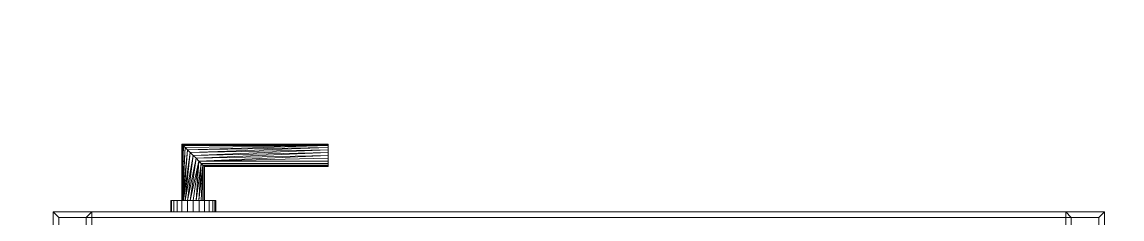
# Model space of a CAD drawing. Header units: millimetres. Extents: x -40035 to 35850, y -22604 to 20487.
# Drawn here: x -24696 to -23719, y 16403 to 16578 of the extents above; entities that cross this region are included whole.
import ezdxf

# ---------------------------------------------------------------- set-up
doc = ezdxf.new("R2010")
doc.units = ezdxf.units.MM
for name, color, linetype, lineweight in [('A-DOOR', 31, 'Continuous', 9), ('A-DOOR-FRAM', 31, 'Continuous', 9), ('A-FLOR', 192, 'Continuous', 9), ('A-ROOF', 132, 'Continuous', 9), ('S-FNDN', 32, 'Continuous', 9)]:
    doc.layers.add(name, color=color, linetype=linetype, lineweight=lineweight)

# ---------------------------------------------------------------- blocks, each defined once
blk = doc.blocks.new('Drehflügel 1-flg - Stahlzarge - 88_5 x 2_26-790700-_3D_')
at = {"layer": 'A-DOOR'}
mesh = blk.add_polyface(dxfattribs=at)
corners = [(-352.5, 106.93, 900), (-352.16, 106.93, 902.59), (-351.16, 106.93, 905), (-349.57, 106.93, 907.07), (-347.5, 106.93, 908.66), (-345.09, 106.93, 909.66), (-342.5, 106.93, 910), (-339.91, 106.93, 909.66), (-337.5, 106.93, 908.66), (-335.43, 106.93, 907.07), (-333.84, 106.93, 905), (-332.84, 106.93, 902.59), (-332.5, 106.93, 900), (-332.5, 136.93, 900), (-332.84, 137.28, 902.59), (-333.84, 138.27, 905), (-335.43, 139.86, 907.07), (-337.5, 141.93, 908.66), (-339.91, 144.35, 909.66), (-342.5, 146.93, 910), (-345.09, 149.52, 909.66), (-347.5, 151.93, 908.66), (-349.57, 154.01, 907.07), (-351.16, 155.59, 905), (-352.16, 156.59, 902.59), (-352.5, 156.93, 900)]
mesh.append_faces([[corners[k] for k in face] for face in [(0, 24, 25)]], dxfattribs={"vtx0": -1})
mesh.append_faces([[corners[k] for k in face] for face in [(7, 17, 6), (10, 15, 9), (21, 2, 20), (22, 1, 21), (6, 17, 5), (3, 20, 2), (4, 19, 3), (20, 3, 19)]], dxfattribs={"vtx0": -1, "vtx1": -1})
mesh.append_faces([[corners[k] for k in face] for face in [(5, 17, 18), (16, 7, 8), (0, 23, 24)]], dxfattribs={"vtx0": -1, "vtx2": -1})
mesh.append_faces([[corners[k] for k in face] for face in [(15, 16, 8), (16, 17, 7), (8, 9, 15), (18, 19, 4), (22, 23, 0), (4, 5, 18), (1, 2, 21), (0, 1, 22)]], dxfattribs={"vtx1": -1, "vtx2": -1})
mesh.append_faces([[corners[k] for k in face] for face in [(14, 15, 10, 11)]], dxfattribs={"vtx1": -1, "vtx3": -1})
mesh.append_faces([[corners[k] for k in face] for face in [(11, 12, 13, 14)]], dxfattribs={"vtx3": -1})
mesh = blk.add_polyface(dxfattribs=at)
corners = [(-332.5, 106.93, 900), (-332.84, 106.93, 897.41), (-333.84, 106.93, 895), (-335.43, 106.93, 892.93), (-337.5, 106.93, 891.34), (-339.91, 106.93, 890.34), (-342.5, 106.93, 890), (-345.09, 106.93, 890.34), (-347.5, 106.93, 891.34), (-349.57, 106.93, 892.93), (-351.16, 106.93, 895), (-352.16, 106.93, 897.41), (-352.5, 106.93, 900), (-352.5, 156.93, 900), (-352.16, 156.59, 897.41), (-351.16, 155.59, 895), (-349.57, 154.01, 892.93), (-347.5, 151.93, 891.34), (-345.09, 149.52, 890.34), (-342.5, 146.93, 890), (-339.91, 144.35, 890.34), (-337.5, 141.93, 891.34), (-335.43, 139.86, 892.93), (-333.84, 138.27, 895), (-332.84, 137.28, 897.41), (-332.5, 136.93, 900)]
mesh.append_faces([[corners[k] for k in face] for face in [(1, 24, 25, 0)]], dxfattribs={"vtx0": -1})
mesh.append_faces([[corners[k] for k in face] for face in [(15, 12, 14), (20, 8, 19), (8, 20, 7), (3, 23, 2), (21, 7, 20)]], dxfattribs={"vtx0": -1, "vtx1": -1})
mesh.append_faces([[corners[k] for k in face] for face in [(11, 16, 17), (10, 17, 18), (17, 10, 11), (9, 18, 19), (21, 6, 7), (2, 23, 24, 1), (22, 4, 5)]], dxfattribs={"vtx0": -1, "vtx2": -1})
mesh.append_faces([[corners[k] for k in face] for face in [(15, 16, 12), (11, 12, 16), (8, 9, 19), (9, 10, 18), (21, 22, 5), (22, 23, 4), (5, 6, 21), (3, 4, 23)]], dxfattribs={"vtx1": -1, "vtx2": -1})
mesh.append_faces([[corners[k] for k in face] for face in [(12, 13, 14)]], dxfattribs={"vtx2": -1})
mesh = blk.add_polyface(dxfattribs=at)
corners = [(-352.5, 156.93, 900), (-352.16, 156.59, 902.59), (-351.16, 155.59, 905), (-349.57, 154.01, 907.07), (-347.5, 151.93, 908.66), (-345.09, 149.52, 909.66), (-342.5, 146.93, 910), (-339.91, 144.35, 909.66), (-337.5, 141.93, 908.66), (-335.43, 139.86, 907.07), (-333.84, 138.27, 905), (-332.84, 137.28, 902.59), (-332.5, 136.93, 900), (-222.5, 136.93, 900), (-222.5, 137.28, 902.59), (-222.5, 138.27, 905), (-222.5, 139.86, 907.07), (-222.5, 141.93, 908.66), (-222.5, 144.35, 909.66), (-222.5, 146.93, 910), (-222.5, 149.52, 909.66), (-222.5, 151.93, 908.66), (-222.5, 154.01, 907.07), (-222.5, 155.59, 905), (-222.5, 156.59, 902.59), (-222.5, 156.93, 900)]
mesh.append_faces([[corners[k] for k in face] for face in [(1, 24, 25, 0)]], dxfattribs={"vtx0": -1})
mesh.append_faces([[corners[k] for k in face] for face in [(3, 23, 2), (4, 23, 3)]], dxfattribs={"vtx0": -1, "vtx1": -1})
mesh.append_faces([[corners[k] for k in face] for face in [(11, 14, 15, 10), (9, 16, 17, 8), (10, 15, 16, 9), (8, 17, 18), (2, 23, 24, 1), (22, 4, 5), (20, 6, 7)]], dxfattribs={"vtx0": -1, "vtx2": -1})
mesh.append_faces([[corners[k] for k in face] for face in [(7, 8, 19), (19, 20, 7), (18, 19, 8), (21, 22, 5), (20, 21, 6), (22, 23, 4), (5, 6, 21)]], dxfattribs={"vtx1": -1, "vtx2": -1})
mesh.append_faces([[corners[k] for k in face] for face in [(12, 13, 14, 11)]], dxfattribs={"vtx2": -1})
mesh = blk.add_polyface(dxfattribs=at)
corners = [(-332.5, 136.93, 900), (-332.84, 137.28, 897.41), (-333.84, 138.27, 895), (-335.43, 139.86, 892.93), (-337.5, 141.93, 891.34), (-339.91, 144.35, 890.34), (-342.5, 146.93, 890), (-345.09, 149.52, 890.34), (-347.5, 151.93, 891.34), (-349.57, 154.01, 892.93), (-351.16, 155.59, 895), (-352.16, 156.59, 897.41), (-352.5, 156.93, 900), (-222.5, 156.93, 900), (-222.5, 156.59, 897.41), (-222.5, 155.59, 895), (-222.5, 154.01, 892.93), (-222.5, 151.93, 891.34), (-222.5, 149.52, 890.34), (-222.5, 146.93, 890), (-222.5, 144.35, 890.34), (-222.5, 141.93, 891.34), (-222.5, 139.86, 892.93), (-222.5, 138.27, 895), (-222.5, 137.28, 897.41), (-222.5, 136.93, 900)]
mesh.append_faces([[corners[k] for k in face] for face in [(7, 17, 6), (9, 15, 8), (6, 18, 5), (5, 19, 4)]], dxfattribs={"vtx0": -1, "vtx1": -1})
mesh.append_faces([[corners[k] for k in face] for face in [(5, 18, 19)]], dxfattribs={"vtx0": -1, "vtx2": -1})
mesh.append_faces([[corners[k] for k in face] for face in [(13, 14, 11, 12)]], dxfattribs={"vtx1": -1})
mesh.append_faces([[corners[k] for k in face] for face in [(16, 17, 7), (15, 16, 8), (7, 8, 16), (9, 10, 15), (17, 18, 6), (20, 21, 4), (19, 20, 4)]], dxfattribs={"vtx1": -1, "vtx2": -1})
mesh.append_faces([[corners[k] for k in face] for face in [(14, 15, 10, 11), (21, 22, 3, 4), (23, 24, 1, 2), (22, 23, 2, 3)]], dxfattribs={"vtx1": -1, "vtx3": -1})
mesh.append_faces([[corners[k] for k in face] for face in [(24, 25, 0, 1)]], dxfattribs={"vtx3": -1})
mesh = blk.add_polyface(dxfattribs=at)
corners = [(-222.5, 136.93, 900), (-222.5, 137.28, 897.41), (-222.5, 138.27, 895), (-222.5, 139.86, 892.93), (-222.5, 141.93, 891.34), (-222.5, 144.35, 890.34), (-222.5, 146.93, 890), (-222.5, 149.52, 890.34), (-222.5, 151.93, 891.34), (-222.5, 154.01, 892.93), (-222.5, 155.59, 895), (-222.5, 156.59, 897.41), (-222.5, 156.93, 900), (-222.5, 156.59, 902.59), (-222.5, 155.59, 905), (-222.5, 154.01, 907.07), (-222.5, 151.93, 908.66), (-222.5, 149.52, 909.66), (-222.5, 146.93, 910), (-222.5, 144.35, 909.66), (-222.5, 141.93, 908.66), (-222.5, 139.86, 907.07), (-222.5, 138.27, 905), (-222.5, 137.28, 902.59)]
mesh.append_faces([[corners[k] for k in face] for face in [(17, 15, 16)]], dxfattribs={"vtx0": -1})
mesh.append_faces([[corners[k] for k in face] for face in [(21, 9, 17, 20)]], dxfattribs={"vtx0": -1, "vtx1": -1, "vtx2": -1})
mesh.append_faces([[corners[k] for k in face] for face in [(9, 21, 2, 5)]], dxfattribs={"vtx0": -1, "vtx1": -1, "vtx2": -1, "vtx3": -1})
mesh.append_faces([[corners[k] for k in face] for face in [(17, 13, 14, 15)]], dxfattribs={"vtx0": -1, "vtx3": -1})
mesh.append_faces([[corners[k] for k in face] for face in [(4, 5, 2, 3)]], dxfattribs={"vtx1": -1})
mesh.append_faces([[corners[k] for k in face] for face in [(5, 6, 9)]], dxfattribs={"vtx1": -1, "vtx2": -1})
mesh.append_faces([[corners[k] for k in face] for face in [(9, 10, 13, 17)]], dxfattribs={"vtx1": -1, "vtx2": -1, "vtx3": -1})
mesh.append_faces([[corners[k] for k in face] for face in [(7, 8, 9, 6)]], dxfattribs={"vtx2": -1})
mesh.append_faces([[corners[k] for k in face] for face in [(0, 1, 2, 21)]], dxfattribs={"vtx2": -1, "vtx3": -1})
mesh.append_faces([[corners[k] for k in face] for face in [(10, 11, 12, 13), (17, 18, 19, 20), (21, 22, 23, 0)]], dxfattribs={"vtx3": -1})
mesh = blk.add_polyface(dxfattribs=at)
corners = [(-362.5, 106.93, 900), (-361.82, 106.93, 905.18), (-359.82, 106.93, 910), (-356.64, 106.93, 914.14), (-352.5, 106.93, 917.32), (-347.68, 106.93, 919.32), (-342.5, 106.93, 920), (-337.32, 106.93, 919.32), (-332.5, 106.93, 917.32), (-328.36, 106.93, 914.14), (-325.18, 106.93, 910), (-323.18, 106.93, 905.18), (-322.5, 106.93, 900), (-323.18, 106.93, 894.82), (-325.18, 106.93, 890), (-328.36, 106.93, 885.86), (-332.5, 106.93, 882.68), (-337.32, 106.93, 880.68), (-342.5, 106.93, 880), (-347.68, 106.93, 880.68), (-352.5, 106.93, 882.68), (-356.64, 106.93, 885.86), (-359.82, 106.93, 890), (-361.82, 106.93, 894.82)]
mesh.append_faces([[corners[k] for k in face] for face in [(7, 5, 6), (16, 13, 14, 15), (21, 19, 20)]], dxfattribs={"vtx0": -1})
mesh.append_faces([[corners[k] for k in face] for face in [(11, 16, 9, 10)]], dxfattribs={"vtx0": -1, "vtx1": -1})
mesh.append_faces([[corners[k] for k in face] for face in [(9, 21, 4, 5)]], dxfattribs={"vtx0": -1, "vtx1": -1, "vtx3": -1})
mesh.append_faces([[corners[k] for k in face] for face in [(16, 11, 12, 13)]], dxfattribs={"vtx0": -1, "vtx3": -1})
mesh.append_faces([[corners[k] for k in face] for face in [(0, 1, 4, 21), (16, 17, 21, 9)]], dxfattribs={"vtx1": -1, "vtx2": -1, "vtx3": -1})
mesh.append_faces([[corners[k] for k in face] for face in [(2, 3, 4, 1)]], dxfattribs={"vtx2": -1})
mesh.append_faces([[corners[k] for k in face] for face in [(7, 8, 9, 5), (17, 18, 19, 21)]], dxfattribs={"vtx2": -1, "vtx3": -1})
mesh.append_faces([[corners[k] for k in face] for face in [(21, 22, 23, 0)]], dxfattribs={"vtx3": -1})
mesh = blk.add_polyface(dxfattribs=at)
corners = [(-322.5, 96.93, 900), (-323.18, 96.93, 894.82), (-325.18, 96.93, 890), (-328.36, 96.93, 885.86), (-332.5, 96.93, 882.68), (-337.32, 96.93, 880.68), (-342.5, 96.93, 880), (-347.68, 96.93, 880.68), (-352.5, 96.93, 882.68), (-356.64, 96.93, 885.86), (-359.82, 96.93, 890), (-361.82, 96.93, 894.82), (-362.5, 96.93, 900), (-362.5, 106.93, 900), (-361.82, 106.93, 894.82), (-359.82, 106.93, 890), (-356.64, 106.93, 885.86), (-352.5, 106.93, 882.68), (-347.68, 106.93, 880.68), (-342.5, 106.93, 880), (-337.32, 106.93, 880.68), (-332.5, 106.93, 882.68), (-328.36, 106.93, 885.86), (-325.18, 106.93, 890), (-323.18, 106.93, 894.82), (-322.5, 106.93, 900)]
mesh.append_faces([[corners[k] for k in face] for face in [(13, 14, 11, 12), (0, 1, 24, 25)]], dxfattribs={"vtx1": -1})
mesh.append_faces([[corners[k] for k in face] for face in [(14, 15, 10, 11), (16, 17, 8, 9), (15, 16, 9, 10), (17, 18, 7, 8), (6, 7, 18, 19), (19, 20, 5, 6), (20, 21, 4, 5), (22, 23, 2, 3), (21, 22, 3, 4), (23, 24, 1, 2)]], dxfattribs={"vtx1": -1, "vtx3": -1})
mesh = blk.add_polyface(dxfattribs=at)
corners = [(-362.5, 96.93, 900), (-361.82, 96.93, 905.18), (-359.82, 96.93, 910), (-356.64, 96.93, 914.14), (-352.5, 96.93, 917.32), (-347.68, 96.93, 919.32), (-342.5, 96.93, 920), (-337.32, 96.93, 919.32), (-332.5, 96.93, 917.32), (-328.36, 96.93, 914.14), (-325.18, 96.93, 910), (-323.18, 96.93, 905.18), (-322.5, 96.93, 900), (-322.5, 106.93, 900), (-323.18, 106.93, 905.18), (-325.18, 106.93, 910), (-328.36, 106.93, 914.14), (-332.5, 106.93, 917.32), (-337.32, 106.93, 919.32), (-342.5, 106.93, 920), (-347.68, 106.93, 919.32), (-352.5, 106.93, 917.32), (-356.64, 106.93, 914.14), (-359.82, 106.93, 910), (-361.82, 106.93, 905.18), (-362.5, 106.93, 900)]
mesh.append_faces([[corners[k] for k in face] for face in [(13, 14, 11, 12), (0, 1, 24, 25)]], dxfattribs={"vtx1": -1})
mesh.append_faces([[corners[k] for k in face] for face in [(14, 15, 10, 11), (16, 17, 8, 9), (15, 16, 9, 10), (17, 18, 7, 8), (6, 7, 18, 19), (19, 20, 5, 6), (20, 21, 4, 5), (22, 23, 2, 3), (21, 22, 3, 4), (23, 24, 1, 2)]], dxfattribs={"vtx1": -1, "vtx3": -1})
mesh = blk.add_polyface(dxfattribs=at)
corners = [(-332.5, 106.93, 900), (-332.84, 106.93, 902.59), (-333.84, 106.93, 905), (-335.43, 106.93, 907.07), (-337.5, 106.93, 908.66), (-339.91, 106.93, 909.66), (-342.5, 106.93, 910), (-345.09, 106.93, 909.66), (-347.5, 106.93, 908.66), (-349.57, 106.93, 907.07), (-351.16, 106.93, 905), (-352.16, 106.93, 902.59), (-352.5, 106.93, 900), (-352.16, 106.93, 897.41), (-351.16, 106.93, 895), (-349.57, 106.93, 892.93), (-347.5, 106.93, 891.34), (-345.09, 106.93, 890.34), (-342.5, 106.93, 890), (-339.91, 106.93, 890.34), (-337.5, 106.93, 891.34), (-335.43, 106.93, 892.93), (-333.84, 106.93, 895), (-332.84, 106.93, 897.41)]
mesh.append_faces([[corners[k] for k in face] for face in [(10, 16, 8, 9), (11, 14, 10)]], dxfattribs={"vtx0": -1, "vtx1": -1})
mesh.append_faces([[corners[k] for k in face] for face in [(8, 20, 23, 0)]], dxfattribs={"vtx0": -1, "vtx1": -1, "vtx3": -1})
mesh.append_faces([[corners[k] for k in face] for face in [(4, 7, 8, 0)]], dxfattribs={"vtx0": -1, "vtx2": -1, "vtx3": -1})
mesh.append_faces([[corners[k] for k in face] for face in [(13, 14, 11, 12), (3, 4, 2)]], dxfattribs={"vtx1": -1})
mesh.append_faces([[corners[k] for k in face] for face in [(1, 2, 4, 0)]], dxfattribs={"vtx1": -1, "vtx2": -1})
mesh.append_faces([[corners[k] for k in face] for face in [(16, 17, 20, 8)]], dxfattribs={"vtx1": -1, "vtx2": -1, "vtx3": -1})
mesh.append_faces([[corners[k] for k in face] for face in [(5, 6, 7, 4)]], dxfattribs={"vtx2": -1})
mesh.append_faces([[corners[k] for k in face] for face in [(14, 15, 16, 10)]], dxfattribs={"vtx2": -1, "vtx3": -1})
mesh.append_faces([[corners[k] for k in face] for face in [(17, 18, 19, 20), (20, 21, 22, 23)]], dxfattribs={"vtx3": -1})
mesh = blk.add_polyface(dxfattribs=at)
corners = [(-432.5, 96.93, 2250), (432.5, 96.93, 2250), (432.5, 96.93, 0), (-432.5, 96.93, 0)]
mesh.append_faces([[corners[k] for k in face] for face in [(2, 3, 0, 1)]])
mesh = blk.add_polyface(dxfattribs=at)
corners = [(-432.5, 71.93, 0), (-432.5, 71.93, 2250), (-432.5, 96.93, 2250), (-432.5, 96.93, 0)]
mesh.append_faces([[corners[k] for k in face] for face in [(0, 1, 2, 3)]])
mesh = blk.add_polyface(dxfattribs=at)
corners = [(432.5, 71.93, 0), (-432.5, 71.93, 0), (-432.5, 96.93, 0), (432.5, 96.93, 0)]
mesh.append_faces([[corners[k] for k in face] for face in [(0, 1, 2, 3)]])
mesh = blk.add_polyface(dxfattribs=at)
corners = [(-432.5, 71.93, 2250), (432.5, 71.93, 2250), (432.5, 96.93, 2250), (-432.5, 96.93, 2250)]
mesh.append_faces([[corners[k] for k in face] for face in [(0, 1, 2, 3)]])
mesh = blk.add_polyface(dxfattribs=at)
corners = [(-362.5, 96.93, 900), (-361.82, 96.93, 894.82), (-359.82, 96.93, 890), (-356.64, 96.93, 885.86), (-352.5, 96.93, 882.68), (-347.68, 96.93, 880.68), (-342.5, 96.93, 880), (-337.32, 96.93, 880.68), (-332.5, 96.93, 882.68), (-328.36, 96.93, 885.86), (-325.18, 96.93, 890), (-323.18, 96.93, 894.82), (-322.5, 96.93, 900), (-323.18, 96.93, 905.18), (-325.18, 96.93, 910), (-328.36, 96.93, 914.14), (-332.5, 96.93, 917.32), (-337.32, 96.93, 919.32), (-342.5, 96.93, 920), (-347.68, 96.93, 919.32), (-352.5, 96.93, 917.32), (-356.64, 96.93, 914.14), (-359.82, 96.93, 910), (-361.82, 96.93, 905.18)]
mesh.append_faces([[corners[k] for k in face] for face in [(10, 8, 9), (5, 3, 4), (22, 20, 21)]], dxfattribs={"vtx0": -1})
mesh.append_faces([[corners[k] for k in face] for face in [(13, 8, 12), (17, 19, 15, 16)]], dxfattribs={"vtx0": -1, "vtx1": -1})
mesh.append_faces([[corners[k] for k in face] for face in [(3, 15, 20, 0)]], dxfattribs={"vtx0": -1, "vtx1": -1, "vtx2": -1, "vtx3": -1})
mesh.append_faces([[corners[k] for k in face] for face in [(15, 19, 20)]], dxfattribs={"vtx0": -1, "vtx2": -1})
mesh.append_faces([[corners[k] for k in face] for face in [(3, 7, 8, 15)]], dxfattribs={"vtx0": -1, "vtx2": -1, "vtx3": -1})
mesh.append_faces([[corners[k] for k in face] for face in [(20, 22, 23, 0)]], dxfattribs={"vtx0": -1, "vtx3": -1})
mesh.append_faces([[corners[k] for k in face] for face in [(18, 19, 17)]], dxfattribs={"vtx1": -1})
mesh.append_faces([[corners[k] for k in face] for face in [(11, 12, 8, 10)]], dxfattribs={"vtx1": -1, "vtx2": -1})
mesh.append_faces([[corners[k] for k in face] for face in [(1, 2, 3, 0)]], dxfattribs={"vtx2": -1})
mesh.append_faces([[corners[k] for k in face] for face in [(5, 6, 7, 3), (13, 14, 15, 8)]], dxfattribs={"vtx2": -1, "vtx3": -1})
mesh = blk.add_polyface(dxfattribs=at)
corners = [(432.5, 71.93, 2250), (432.5, 71.93, 0), (432.5, 96.93, 0), (432.5, 96.93, 2250)]
mesh.append_faces([[corners[k] for k in face] for face in [(0, 1, 2, 3)]])
at = {"layer": 'A-DOOR-FRAM'}
mesh = blk.add_polyface(dxfattribs=at)
corners = [(466.96, 96.93, 0), (432.5, 96.93, 0), (432.5, 96.93, 2250), (-432.5, 96.93, 2250), (-432.5, 96.93, 0), (-466.96, 96.93, 0), (-466.96, 96.93, 2284.46), (466.96, 96.93, 2284.46)]
mesh.append_faces([[corners[k] for k in face] for face in [(2, 3, 6, 7)]], dxfattribs={"vtx1": -1, "vtx3": -1})
mesh.append_faces([[corners[k] for k in face] for face in [(0, 1, 2, 7)]], dxfattribs={"vtx2": -1})
mesh.append_faces([[corners[k] for k in face] for face in [(3, 4, 5, 6)]], dxfattribs={"vtx3": -1})
mesh = blk.add_polyface(dxfattribs=at)
corners = [(-466.96, -58.07, 0), (-466.96, -43.07, 0), (-461.96, -43.07, 0), (-461.96, -53.07, 0), (-422.5, -53.07, 0), (-422.5, 66.93, 0), (-437.5, 66.93, 0), (-437.5, 91.93, 0), (-461.96, 91.93, 0), (-461.96, 71.93, 0), (-466.96, 71.93, 0), (-466.96, 96.93, 0), (-432.5, 96.93, 0), (-432.5, 71.93, 0), (-417.5, 71.93, 0), (-417.5, -58.07, 0)]
mesh.append_faces([[corners[k] for k in face] for face in [(7, 12, 13, 6), (12, 7, 8, 11)]], dxfattribs={"vtx0": -1, "vtx2": -1})
mesh.append_faces([[corners[k] for k in face] for face in [(14, 15, 4, 5), (3, 4, 15, 0), (5, 6, 13, 14)]], dxfattribs={"vtx1": -1, "vtx3": -1})
mesh.append_faces([[corners[k] for k in face] for face in [(1, 2, 3, 0)]], dxfattribs={"vtx2": -1})
mesh.append_faces([[corners[k] for k in face] for face in [(8, 9, 10, 11)]], dxfattribs={"vtx3": -1})
mesh = blk.add_polyface(dxfattribs=at)
corners = [(-466.96, 71.93, 2284.46), (-466.96, 96.93, 2284.46), (-466.96, 96.93, 0), (-466.96, 71.93, 0)]
mesh.append_faces([[corners[k] for k in face] for face in [(3, 0, 1, 2)]])
mesh = blk.add_polyface(dxfattribs=at)
corners = [(466.96, 71.93, 2284.46), (466.96, 96.93, 2284.46), (-466.96, 96.93, 2284.46), (-466.96, 71.93, 2284.46)]
mesh.append_faces([[corners[k] for k in face] for face in [(0, 1, 2, 3)]])
mesh = blk.add_polyface(dxfattribs=at)
corners = [(437.5, 91.93, 0), (461.96, 91.93, 0), (461.96, 91.93, 2279.46), (-461.96, 91.93, 2279.46), (-461.96, 91.93, 0), (-437.5, 91.93, 0), (-437.5, 91.93, 2255), (437.5, 91.93, 2255)]
mesh.append_faces([[corners[k] for k in face] for face in [(6, 7, 2, 3)]], dxfattribs={"vtx1": -1, "vtx3": -1})
mesh.append_faces([[corners[k] for k in face] for face in [(4, 5, 6, 3)]], dxfattribs={"vtx2": -1})
mesh.append_faces([[corners[k] for k in face] for face in [(7, 0, 1, 2)]], dxfattribs={"vtx3": -1})
mesh = blk.add_polyface(dxfattribs=at)
corners = [(-461.96, 91.93, 2279.46), (-461.96, 71.93, 2279.46), (-461.96, 71.93, 0), (-461.96, 91.93, 0)]
mesh.append_faces([[corners[k] for k in face] for face in [(0, 1, 2, 3)]])
mesh = blk.add_polyface(dxfattribs=at)
corners = [(461.96, 91.93, 2279.46), (461.96, 71.93, 2279.46), (-461.96, 71.93, 2279.46), (-461.96, 91.93, 2279.46)]
mesh.append_faces([[corners[k] for k in face] for face in [(0, 1, 2, 3)]])
mesh = blk.add_polyface(dxfattribs=at)
corners = [(-437.5, 66.93, 2255), (-437.5, 91.93, 2255), (-437.5, 91.93, 0), (-437.5, 66.93, 0)]
mesh.append_faces([[corners[k] for k in face] for face in [(0, 1, 2, 3)]])
mesh = blk.add_polyface(dxfattribs=at)
corners = [(437.5, 66.93, 2255), (437.5, 91.93, 2255), (-437.5, 91.93, 2255), (-437.5, 66.93, 2255)]
mesh.append_faces([[corners[k] for k in face] for face in [(3, 0, 1, 2)]])
mesh = blk.add_polyface(dxfattribs=at)
corners = [(-432.5, 96.93, 2250), (-432.5, 71.93, 2250), (-432.5, 71.93, 0), (-432.5, 96.93, 0)]
mesh.append_faces([[corners[k] for k in face] for face in [(3, 0, 1, 2)]])
mesh = blk.add_polyface(dxfattribs=at)
corners = [(432.5, 96.93, 2250), (432.5, 71.93, 2250), (-432.5, 71.93, 2250), (-432.5, 96.93, 2250)]
mesh.append_faces([[corners[k] for k in face] for face in [(0, 1, 2, 3)]])
mesh = blk.add_polyface(dxfattribs=at)
corners = [(466.96, -58.07, 0), (417.5, -58.07, 0), (417.5, 71.93, 0), (432.5, 71.93, 0), (432.5, 96.93, 0), (466.96, 96.93, 0), (466.96, 71.93, 0), (461.96, 71.93, 0), (461.96, 91.93, 0), (437.5, 91.93, 0), (437.5, 66.93, 0), (422.5, 66.93, 0), (422.5, -53.07, 0), (461.96, -53.07, 0), (461.96, -43.07, 0), (466.96, -43.07, 0)]
mesh.append_faces([[corners[k] for k in face] for face in [(12, 1, 2, 11), (1, 12, 13, 0), (3, 10, 11, 2)]], dxfattribs={"vtx0": -1, "vtx2": -1})
mesh.append_faces([[corners[k] for k in face] for face in [(3, 4, 9, 10), (8, 9, 4, 5)]], dxfattribs={"vtx1": -1, "vtx3": -1})
mesh.append_faces([[corners[k] for k in face] for face in [(6, 7, 8, 5)]], dxfattribs={"vtx2": -1})
mesh.append_faces([[corners[k] for k in face] for face in [(13, 14, 15, 0)]], dxfattribs={"vtx3": -1})
mesh = blk.add_polyface(dxfattribs=at)
corners = [(432.5, 96.93, 0), (432.5, 71.93, 0), (432.5, 71.93, 2250), (432.5, 96.93, 2250)]
mesh.append_faces([[corners[k] for k in face] for face in [(3, 0, 1, 2)]])
mesh = blk.add_polyface(dxfattribs=at)
corners = [(437.5, 66.93, 0), (437.5, 91.93, 0), (437.5, 91.93, 2255), (437.5, 66.93, 2255)]
mesh.append_faces([[corners[k] for k in face] for face in [(3, 0, 1, 2)]])
mesh = blk.add_polyface(dxfattribs=at)
corners = [(461.96, 91.93, 0), (461.96, 71.93, 0), (461.96, 71.93, 2279.46), (461.96, 91.93, 2279.46)]
mesh.append_faces([[corners[k] for k in face] for face in [(3, 0, 1, 2)]])
mesh = blk.add_polyface(dxfattribs=at)
corners = [(466.96, 71.93, 0), (466.96, 96.93, 0), (466.96, 96.93, 2284.46), (466.96, 71.93, 2284.46)]
mesh.append_faces([[corners[k] for k in face] for face in [(3, 0, 1, 2)]])

msp = doc.modelspace()

# ---------------------------------------------------------------- block references
at = {"layer": 'A-DOOR'}
msp.add_blockref('Drehflügel 1-flg - Stahlzarge - 88_5 x 2_26-790700-_3D_', (-24201.7, 16312.9, 4300), dxfattribs=at)

# ---------------------------------------------------------------- meshes
at = {"layer": 'A-FLOR'}
mesh = msp.add_polyface(dxfattribs=at)
corners = [(35708.39, -19572.95, 4300), (35708.39, 15367.45, 4300), (22023.39, 15367.45, 4300), (22023.39, 18917.45, 4300), (-33711.61, 18917.45, 4300), (-33711.61, 6517.45, 4300), (-39715.44, 6517.45, 4300), (-39715.44, 2191.31, 4300), (-39591.61, 2191.31, 4300), (-39591.61, 6397.45, 4300), (21318.39, 6397.45, 4300), (21318.39, -767.55, 4300), (20018.39, -767.55, 4300), (20018.39, -2467.55, 4300), (21083.39, -2467.55, 4300), (21083.39, -2287.55, 4300), (21318.39, -2287.55, 4300), (21318.39, -11702.55, 4300), (-39591.61, -11702.55, 4300), (-39591.61, -1458.69, 4300), (-39715.44, -1458.69, 4300), (-39715.44, -11822.55, 4300), (-33714.61, -11822.55, 4300), (-33714.61, -21222.55, 4300), (-31115.51, -21222.55, 4300), (-30206.18, -22450.28, 4300), (-28926.18, -22450.28, 4300), (-27996.52, -21222.55, 4300), (-7441.61, -21222.55, 4300), (-6513.12, -22476.15, 4300), (-5153.12, -22476.15, 4300), (-4203.87, -21222.55, 4300), (16285.39, -21222.55, 4300), (17201.98, -22460.08, 4300), (18551.83, -22460.08, 4300), (19488.91, -21222.55, 4300), (22024.56, -21222.55, 4300), (22024.56, -19572.95, 4300), (22144.56, -19572.95, 4300), (22144.56, -11942.55, 4300), (28098.39, -11942.55, 4300), (28098.39, 6606.48, 4300), (22168.91, 6606.48, 4300), (22168.91, 7667.45, 4300), (28098.39, 7667.45, 4300), (28098.39, 7684.41, 4300), (29453.39, 7684.41, 4300), (29453.39, -13074.8, 4300), (28098.39, -13074.8, 4300), (23360.73, -13074.8, 4300), (23360.73, -19572.95, 4300), (-33594.61, -12527.55, 4300), (-32514.61, -12527.55, 4300), (-32514.61, -11942.55, 4300), (-28326.71, -11942.55, 4300), (-28326.71, -14852.55, 4300), (-33594.61, -14852.55, 4300), (-33591.61, 9482.45, 4300), (-28884.61, 9482.45, 4300), (-28884.61, 6637.45, 4300), (-32514.61, 6637.45, 4300), (-32514.61, 7197.45, 4300), (-32914.61, 7197.45, 4300), (-32914.61, 7162.45, 4300), (-33591.61, 7162.45, 4300), (-8951.7, 6617.45, 4300), (-28414.61, 6617.45, 4300), (-28414.61, 9482.45, 4300), (-8951.7, 9482.45, 4300)]
mesh.append_faces([[corners[k] for k in face] for face in [(9, 6, 7, 8), (63, 60, 61, 62)]], dxfattribs={"vtx0": -1})
mesh.append_faces([[corners[k] for k in face] for face in [(31, 17, 54), (16, 41, 11, 15), (58, 67, 4, 57)]], dxfattribs={"vtx0": -1, "vtx1": -1, "vtx2": -1})
mesh.append_faces([[corners[k] for k in face] for face in [(28, 31, 54, 55), (55, 24, 27, 28), (5, 66, 59, 60)]], dxfattribs={"vtx0": -1, "vtx1": -1, "vtx3": -1})
mesh.append_faces([[corners[k] for k in face] for face in [(56, 23, 24, 55), (18, 21, 22, 17), (42, 10, 11, 41), (65, 9, 10), (16, 40, 41), (2, 45, 46, 1), (59, 66, 67, 58), (5, 64, 57, 4), (9, 5, 6)]], dxfattribs={"vtx0": -1, "vtx2": -1})
mesh.append_faces([[corners[k] for k in face] for face in [(17, 31, 32, 37), (22, 53, 54, 17), (10, 42, 43, 2)]], dxfattribs={"vtx0": -1, "vtx2": -1, "vtx3": -1})
mesh.append_faces([[corners[k] for k in face] for face in [(68, 2, 3, 4)]], dxfattribs={"vtx0": -1, "vtx3": -1})
mesh.append_faces([[corners[k] for k in face] for face in [(20, 21, 18, 19)]], dxfattribs={"vtx1": -1})
mesh.append_faces([[corners[k] for k in face] for face in [(50, 0, 47), (11, 12, 15), (67, 68, 4)]], dxfattribs={"vtx1": -1, "vtx2": -1})
mesh.append_faces([[corners[k] for k in face] for face in [(68, 65, 10, 2), (65, 66, 5, 9), (63, 64, 5, 60)]], dxfattribs={"vtx1": -1, "vtx2": -1, "vtx3": -1})
mesh.append_faces([[corners[k] for k in face] for face in [(39, 40, 16, 17), (46, 47, 0, 1), (56, 51, 22, 23)]], dxfattribs={"vtx1": -1, "vtx3": -1})
mesh.append_faces([[corners[k] for k in face] for face in [(48, 49, 50, 47), (13, 14, 15, 12)]], dxfattribs={"vtx2": -1})
mesh.append_faces([[corners[k] for k in face] for face in [(35, 36, 37, 32), (37, 38, 39, 17), (51, 52, 53, 22), (43, 44, 45, 2)]], dxfattribs={"vtx2": -1, "vtx3": -1})
mesh.append_faces([[corners[k] for k in face] for face in [(32, 33, 34, 35), (28, 29, 30, 31), (24, 25, 26, 27)]], dxfattribs={"vtx3": -1})
mesh = msp.add_polyface(dxfattribs=at)
corners = [(22023.39, 18917.45, 4000), (22023.39, 15367.45, 4000), (35708.39, 15367.45, 4000), (35708.39, -19572.95, 4000), (23360.73, -19572.95, 4000), (23360.73, -13074.8, 4000), (28098.39, -13074.8, 4000), (29453.39, -13074.8, 4000), (29453.39, 7684.41, 4000), (28098.39, 7684.41, 4000), (28098.39, 7667.45, 4000), (22168.91, 7667.45, 4000), (22168.91, 6606.48, 4000), (28098.39, 6606.48, 4000), (28098.39, -11942.55, 4000), (22144.56, -11942.55, 4000), (22144.56, -19572.95, 4000), (22024.56, -19572.95, 4000), (22024.56, -21222.55, 4000), (19488.91, -21222.55, 4000), (18551.83, -22460.08, 4000), (17201.98, -22460.08, 4000), (16285.39, -21222.55, 4000), (-4203.87, -21222.55, 4000), (-5153.12, -22476.15, 4000), (-6513.12, -22476.15, 4000), (-7441.61, -21222.55, 4000), (-27996.52, -21222.55, 4000), (-28926.18, -22450.28, 4000), (-30206.18, -22450.28, 4000), (-31115.51, -21222.55, 4000), (-33714.61, -21222.55, 4000), (-33714.61, -11822.55, 4000), (-39715.44, -11822.55, 4000), (-39715.44, -1458.69, 4000), (-39591.61, -1458.69, 4000), (-39591.61, -11702.55, 4000), (21318.39, -11702.55, 4000), (21318.39, -2287.55, 4000), (21083.39, -2287.55, 4000), (21083.39, -2467.55, 4000), (20018.39, -2467.55, 4000), (20018.39, -767.55, 4000), (21318.39, -767.55, 4000), (21318.39, 6397.45, 4000), (-39591.61, 6397.45, 4000), (-39591.61, 2191.31, 4000), (-39715.44, 2191.31, 4000), (-39715.44, 6517.45, 4000), (-33711.61, 6517.45, 4000), (-33711.61, 18917.45, 4000), (-32514.61, -12527.55, 4000), (-33594.61, -12527.55, 4000), (-33594.61, -14852.55, 4000), (-28326.71, -14852.55, 4000), (-28326.71, -11942.55, 4000), (-32514.61, -11942.55, 4000), (-28884.61, 9482.45, 4000), (-33591.61, 9482.45, 4000), (-33591.61, 7162.45, 4000), (-32914.61, 7162.45, 4000), (-32914.61, 7197.45, 4000), (-32514.61, 7197.45, 4000), (-32514.61, 6637.45, 4000), (-28884.61, 6637.45, 4000), (-28414.61, 6617.45, 4000), (-8951.7, 6617.45, 4000), (-8951.7, 9482.45, 4000), (-28414.61, 9482.45, 4000)]
mesh.append_faces([[corners[k] for k in face] for face in [(6, 4, 5), (30, 28, 29), (36, 33, 34, 35)]], dxfattribs={"vtx0": -1})
mesh.append_faces([[corners[k] for k in face] for face in [(33, 36, 32)]], dxfattribs={"vtx0": -1, "vtx1": -1})
mesh.append_faces([[corners[k] for k in face] for face in [(23, 26, 55, 37)]], dxfattribs={"vtx0": -1, "vtx1": -1, "vtx2": -1, "vtx3": -1})
mesh.append_faces([[corners[k] for k in face] for face in [(30, 54, 27, 28), (43, 13, 38, 39), (50, 68, 57, 58)]], dxfattribs={"vtx0": -1, "vtx1": -1, "vtx3": -1})
mesh.append_faces([[corners[k] for k in face] for face in [(7, 3, 4, 6), (38, 14, 15, 37), (3, 7, 8, 2), (53, 31, 32, 52), (39, 42, 43)]], dxfattribs={"vtx0": -1, "vtx2": -1})
mesh.append_faces([[corners[k] for k in face] for face in [(32, 36, 37, 55), (49, 65, 66, 45), (67, 0, 1, 44), (49, 63, 64, 65), (49, 59, 60, 63)]], dxfattribs={"vtx0": -1, "vtx2": -1, "vtx3": -1})
mesh.append_faces([[corners[k] for k in face] for face in [(47, 48, 45, 46), (62, 63, 60, 61)]], dxfattribs={"vtx1": -1})
mesh.append_faces([[corners[k] for k in face] for face in [(55, 56, 32), (13, 14, 38), (66, 67, 44), (44, 45, 66), (48, 49, 45)]], dxfattribs={"vtx1": -1, "vtx2": -1})
mesh.append_faces([[corners[k] for k in face] for face in [(22, 23, 37, 17), (11, 12, 44, 1)]], dxfattribs={"vtx1": -1, "vtx2": -1, "vtx3": -1})
mesh.append_faces([[corners[k] for k in face] for face in [(30, 31, 53, 54), (26, 27, 54, 55), (43, 44, 12, 13), (8, 9, 1, 2), (50, 0, 67, 68), (68, 65, 64, 57), (58, 59, 49, 50)]], dxfattribs={"vtx1": -1, "vtx3": -1})
mesh.append_faces([[corners[k] for k in face] for face in [(20, 21, 22, 19), (24, 25, 26, 23)]], dxfattribs={"vtx2": -1})
mesh.append_faces([[corners[k] for k in face] for face in [(17, 18, 19, 22), (15, 16, 17, 37), (56, 51, 52, 32), (9, 10, 11, 1)]], dxfattribs={"vtx2": -1, "vtx3": -1})
mesh.append_faces([[corners[k] for k in face] for face in [(39, 40, 41, 42)]], dxfattribs={"vtx3": -1})
at = {"layer": 'A-ROOF'}
mesh = msp.add_polyface(dxfattribs=at)
corners = [(-33834.61, 19037.45, 8250), (22143.39, 19037.45, 8250), (22143.39, 6637.45, 8250), (-33834.61, 6637.45, 8250)]
mesh.append_faces([[corners[k] for k in face] for face in [(1, 2, 3, 0)]])
mesh = msp.add_polyface(dxfattribs=at)
corners = [(22143.39, 19037.45, 8450), (-33834.61, 19037.45, 8450), (-33834.61, 6637.45, 8450), (22143.39, 6637.45, 8450)]
mesh.append_faces([[corners[k] for k in face] for face in [(2, 3, 0, 1)]])
at = {"layer": 'S-FNDN'}
mesh = msp.add_polyface(dxfattribs=at)
corners = [(-33835.44, 6637.45, -1400), (-33835.44, 7349.3, -1400), (-33835.44, 8977.21, -1400), (-33835.44, 19037.45, -1400), (22144.56, 19037.45, -1400), (22144.56, 15367.45, -1400), (35704.56, 15367.45, -1400), (35704.56, -19572.55, -1400), (22144.56, -19572.55, -1400), (22144.56, -21342.55, -1400), (19541.21, -21342.55, -1400), (16218.64, -21342.55, -1400), (-4158.57, -21342.55, -1400), (-7441.61, -21342.55, -1400), (-33835.44, -21342.55, -1400), (-33835.44, -14330.7, -1400), (-33835.44, -12702.79, -1400), (-33835.44, -11942.55, -1400), (-39835.44, -11942.55, -1400), (-39835.44, 6637.45, -1400)]
mesh.append_faces([[corners[k] for k in face] for face in [(5, 2, 3, 4)]], dxfattribs={"vtx0": -1})
mesh.append_faces([[corners[k] for k in face] for face in [(5, 12, 1, 2)]], dxfattribs={"vtx0": -1, "vtx1": -1, "vtx3": -1})
mesh.append_faces([[corners[k] for k in face] for face in [(13, 16, 17, 0)]], dxfattribs={"vtx0": -1, "vtx2": -1, "vtx3": -1})
mesh.append_faces([[corners[k] for k in face] for face in [(11, 12, 5, 8)]], dxfattribs={"vtx1": -1, "vtx2": -1, "vtx3": -1})
mesh.append_faces([[corners[k] for k in face] for face in [(12, 13, 0, 1)]], dxfattribs={"vtx1": -1, "vtx3": -1})
mesh.append_faces([[corners[k] for k in face] for face in [(6, 7, 8, 5)]], dxfattribs={"vtx2": -1})
mesh.append_faces([[corners[k] for k in face] for face in [(13, 14, 15, 16), (8, 9, 10, 11), (17, 18, 19, 0)]], dxfattribs={"vtx3": -1})
mesh = msp.add_polyface(dxfattribs=at)
corners = [(-33835.44, 6637.45), (-39835.44, 6637.45), (-39835.44, -11942.55), (-33835.44, -11942.55), (-33835.44, -12702.79), (-33835.44, -14330.7), (-33835.44, -21342.55), (-7441.61, -21342.55), (-4158.57, -21342.55), (16218.64, -21342.55), (19541.21, -21342.55), (22144.56, -21342.55), (22144.56, -19572.55), (35704.56, -19572.55), (35704.56, 15367.45), (22144.56, 15367.45), (22144.56, 19037.45), (-33835.44, 19037.45), (-33835.44, 8977.21), (-33835.44, 7349.3)]
mesh.append_faces([[corners[k] for k in face] for face in [(7, 4, 5, 6)]], dxfattribs={"vtx0": -1})
mesh.append_faces([[corners[k] for k in face] for face in [(4, 7, 3)]], dxfattribs={"vtx0": -1, "vtx1": -1})
mesh.append_faces([[corners[k] for k in face] for face in [(8, 15, 19, 0), (0, 3, 7, 8)]], dxfattribs={"vtx0": -1, "vtx1": -1, "vtx3": -1})
mesh.append_faces([[corners[k] for k in face] for face in [(15, 8, 9, 12)]], dxfattribs={"vtx0": -1, "vtx2": -1, "vtx3": -1})
mesh.append_faces([[corners[k] for k in face] for face in [(17, 18, 15, 16), (14, 15, 12, 13)]], dxfattribs={"vtx1": -1})
mesh.append_faces([[corners[k] for k in face] for face in [(18, 19, 15)]], dxfattribs={"vtx1": -1, "vtx2": -1})
mesh.append_faces([[corners[k] for k in face] for face in [(1, 2, 3, 0), (10, 11, 12, 9)]], dxfattribs={"vtx2": -1})

doc.saveas('drawing.dxf')
